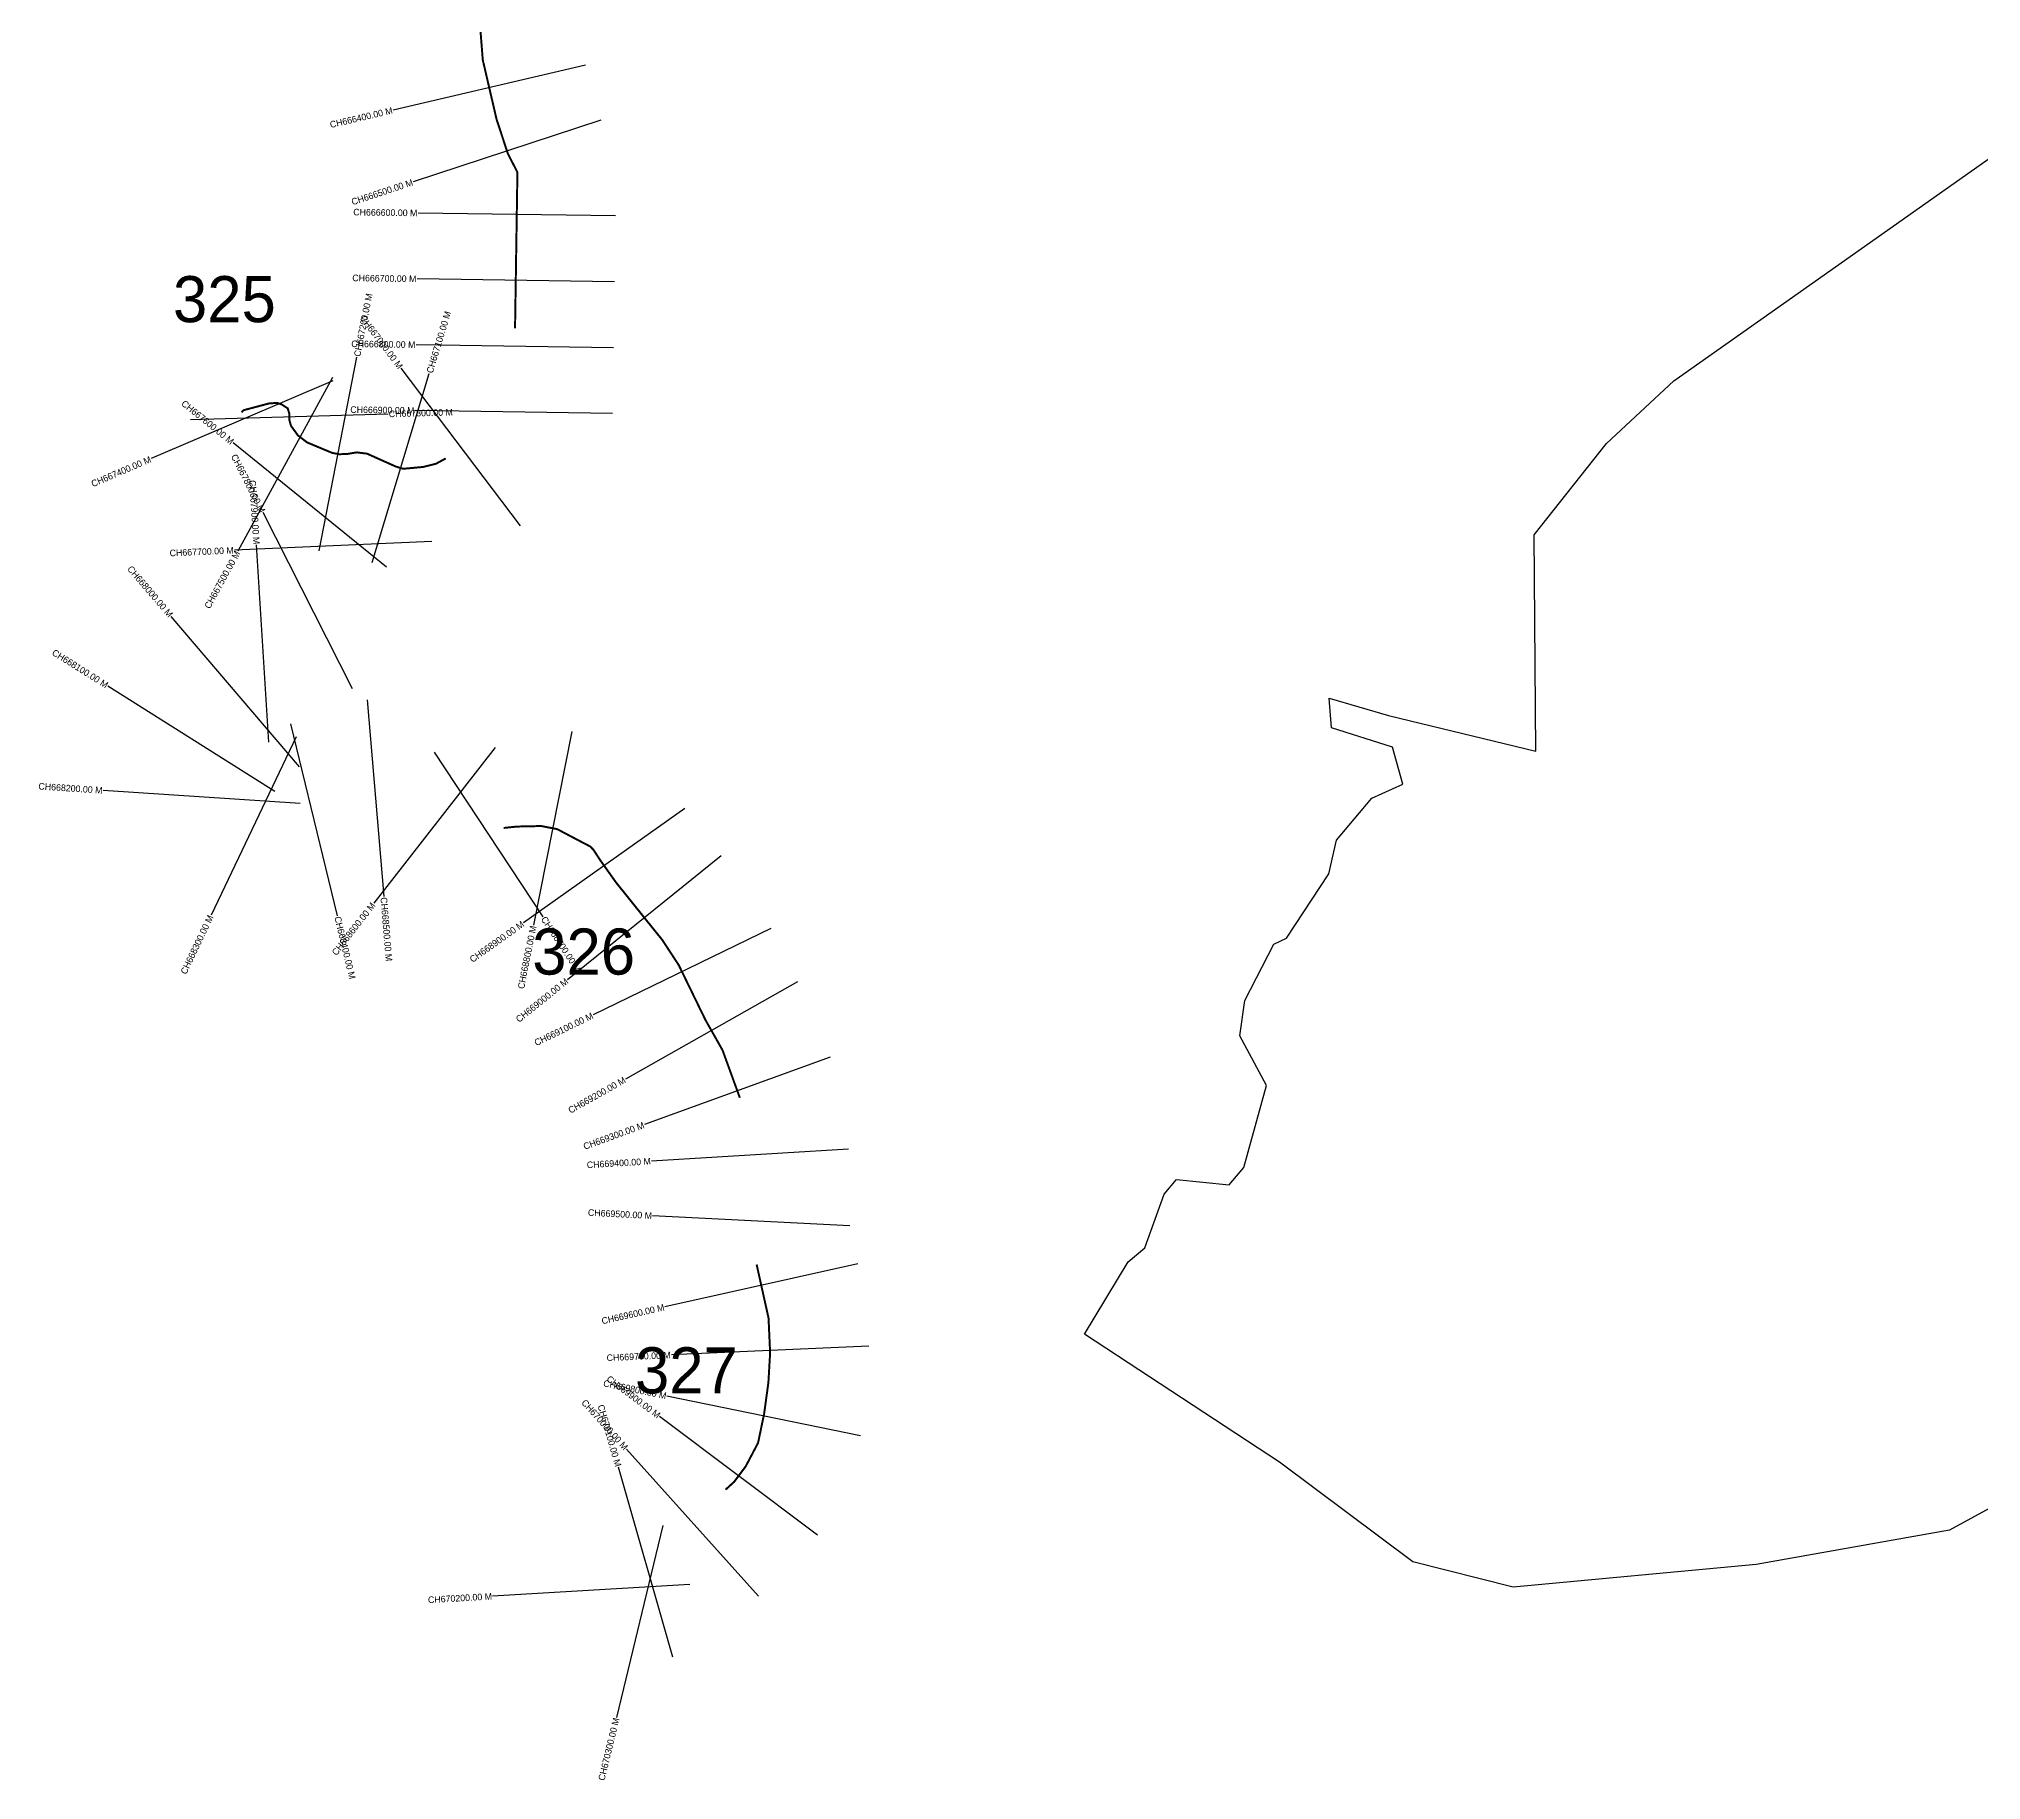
# Model space of a CAD drawing. Header units: metres. Extents: x 334765 to 340664, y 1776995 to 1781254.
# Drawn here: x 334765 to 337715, y 1776995 to 1779639 of the extents above; entities that cross this region are included whole.
import ezdxf
from ezdxf.enums import TextEntityAlignment as Align

# ---------------------------------------------------------------- set-up
doc = ezdxf.new("R2010")
doc.units = ezdxf.units.M
for name, color, linetype in [('CS', 134, 'Continuous'), ('CSMark', 6, 'Continuous'), ('NATURALLY PROTECTED', 3, 'Continuous')]:
    doc.layers.add(name, color=color, linetype=linetype)

msp = doc.modelspace()

# ---------------------------------------------------------------- linework, layer by layer
at = {"color": 6}
msp.add_lwpolyline([(337903.1, 1777503.8), (337666.3, 1777374.9), (337373.1, 1777322.5), (337003.9, 1777288.2), (336851.3, 1777326.8), (336649, 1777478.2), (336352.9, 1777672.7), (336419.3, 1777782.3), (336444.3, 1777803.8), (336474, 1777885.1), (336492.7, 1777907.6), (336572.3, 1777899.4), (336594.7, 1777925.6), (336629, 1778050.1), (336588.6, 1778125.3), (336596.1, 1778179), (336640.1, 1778264.9), (336659.3, 1778273.8), (336724, 1778371.5), (336735.6, 1778422.7), (336789, 1778486.3), (336836, 1778507.5), (336820.3, 1778564), (336727.7, 1778593.2), (336724.3, 1778638.1), (336814.5, 1778611.9), (337038, 1778557.8), (337035.6, 1778886.5), (337145.7, 1779024.9), (337247.8, 1779120.3), (337984.3, 1779639.3)], dxfattribs=at)
at = {"layer": 'CS'}
for p, q in [((335594.8, 1779599.3), (335302.6, 1779531.2)), ((335618.2, 1779515.9), (335333.3, 1779422.2)), ((335640.5, 1779370.5), (335340.6, 1779375)), ((335639, 1779270.5), (335339.1, 1779275)), ((335190.4, 1778861.8), (335247.8, 1779156.3)), ((335637.5, 1779170.5), (335337.6, 1779175)), ((335211.1, 1779120.2), (334935.4, 1779002)), ((335210.9, 1779125), (335067, 1778861.7)), ((335270.8, 1778844.2), (335357.6, 1779131.3)), ((335496, 1778900.1), (335314.9, 1779139.3)), ((334995.2, 1779061.5), (335295.1, 1779069.9)), ((335636, 1779070.5), (335336.1, 1779075)), ((335292.8, 1778837.1), (335059.7, 1779025.9)), ((335241.1, 1778652.6), (335105.2, 1778920.1)), ((335361.3, 1778876.2), (335061.6, 1778863)), ((335114, 1778571.7), (335095.4, 1778871.1)), ((335160.5, 1778534.2), (334965.8, 1778762.5)), ((335123.2, 1778496.6), (334869.4, 1778656.5)), ((335263.5, 1778636), (335288.5, 1778337)), ((335147.1, 1778599.2), (335217.9, 1778307.7)), ((335155.3, 1778579.8), (335026.3, 1778308.9)), ((335457.9, 1778563.6), (335273.3, 1778327.1)), ((335573.9, 1778587.9), (335515.7, 1778293.6)), ((335364.9, 1778556.5), (335530.3, 1778306.2)), ((335161.6, 1778478.1), (334862.3, 1778498.1)), ((335745.6, 1778470.6), (335500.8, 1778297.2)), ((335801.2, 1778399), (335567.6, 1778210.7)), ((335876.3, 1778288.6), (335606.5, 1778157.4)), ((335916.8, 1778207.3), (335655.5, 1778059.9)), ((335966.4, 1778093.3), (335684.5, 1777990.7)), ((335994.5, 1777953.5), (335695.1, 1777935.4)), ((335996.5, 1777836.9), (335696.9, 1777852.3)), ((336008.3, 1777779.1), (335715.5, 1777713.8)), ((336025, 1777654.4), (335725.3, 1777641)), ((336012.4, 1777518.1), (335718.5, 1777578.5)), ((335947.5, 1777367.3), (335707.5, 1777547.4)), ((335857.9, 1777274.8), (335657.3, 1777497.9)), ((335727.5, 1777182.2), (335645.1, 1777470.6)), ((335712.5, 1777382.2), (335642, 1777090.6)), ((335753.4, 1777292.3), (335453.9, 1777274.7))]:
    msp.add_line(p, q, dxfattribs=at)
at = {"layer": 'NATURALLY PROTECTED', "const_width": 3, "flags": 128}
for points in [[(335061.1, 1781253), (335064.1, 1781199.7), (335092.2, 1781056.5), (335125.5, 1780959.7), (335232.9, 1780695.8), (335304.8, 1780530.8), (335322.4, 1780479.8), (335358.2, 1780393.2), (335377.5, 1780328.7), (335387, 1780238), (335406.2, 1780054.3), (335415, 1779911.4), (335438.9, 1779607.5), (335459.9, 1779517.1), (335477.1, 1779464.9), (335491.5, 1779436.9), (335487.9, 1779199.7)], [(335382.6, 1779002.3), (335367.7, 1778994.2), (335348.5, 1778989.4), (335318, 1778986.6), (335307.3, 1778989.8), (335280.9, 1779001.6), (335263.1, 1779009.6), (335247.6, 1779011.5), (335233, 1779009.1), (335220.9, 1779008.7), (335210.1, 1779010.8), (335197, 1779016.2), (335172.2, 1779026.6), (335158.3, 1779037.1), (335147.6, 1779051.9), (335145.3, 1779060.1), (335145.1, 1779070.2), (335142.7, 1779078.3), (335133.4, 1779084.4), (335126.5, 1779086.6), (335121.5, 1779086.3), (335114.5, 1779085.9), (335101.3, 1779082.4), (335088.6, 1779079), (335075.7, 1779075.6), (335072.3, 1779072.3)], [(335470.7, 1778441.2), (335490.7, 1778443.3), (335527.8, 1778444.1), (335551.9, 1778439.4), (335576.2, 1778426.6), (335591.6, 1778418.5), (335602.2, 1778413), (335607.1, 1778407.9), (335616.9, 1778392.8), (335641, 1778358.8), (335678.2, 1778312.5), (335711.7, 1778270.9), (335736.6, 1778232.8), (335777.1, 1778149.6), (335803, 1778103.8), (335829.3, 1778031.5)], [(335854.8, 1777778.3), (335870.6, 1777707.3), (335872.9, 1777696.9), (335875.3, 1777644.1), (335872.7, 1777599.2), (335866.2, 1777551.6), (335857, 1777507.4), (335838.1, 1777471.5), (335820.5, 1777448.1), (335807.5, 1777436.3)]]:
    msp.add_lwpolyline(points, dxfattribs=at)

# ---------------------------------------------------------------- texts
at = {"char_height": 70, "attachment_point": 1}
for s, insert in [('325', (334968.4, 1779279.2)), ('326', (335514, 1778288.5)), ('327', (335670.1, 1777652.6))]:
    msp.add_mtext_dynamic_manual_height_columns(s, width=95.172, gutter_width=1, heights=[0], dxfattribs=dict(at, insert=insert))
at = {"layer": 'CSMark'}
for s, rotation, p in [('CH666400.00 M', 13.1104, (335301.7, 1779531)), ('CH666500.00 M', 18.2142, (335332.3, 1779421.9)), ('CH666600.00 M', 359.14, (335339.6, 1779375)), ('CH666700.00 M', 359.14, (335338.1, 1779275)), ('CH667000.00 M', 307.1271, (335314.3, 1779140.1)), ('CH666800.00 M', 359.14, (335336.6, 1779175)), ('CH667600.00 M', 321.011, (335058.9, 1779026.5)), ('CH666900.00 M', 359.14, (335335.1, 1779075.1)), ('CH667400.00 M', 23.2112, (334934.4, 1779001.6)), ('CH667800.00 M', 296.9499, (335104.7, 1778921)), ('CH667900.00 M', 273.5687, (335095.3, 1778872.1)), ('CH667700.00 M', 2.538, (335060.6, 1778862.9)), ('CH667500.00 M', 61.3502, (335066.6, 1778860.9)), ('CH668000.00 M', 310.446, (334965.2, 1778763.2)), ('CH668100.00 M', 327.7847, (334868.6, 1778657.1)), ('CH668200.00 M', 356.1725, (334861.3, 1778498.2)), ('CH668600.00 M', 52.0162, (335272.7, 1778326.3)), ('CH668300.00 M', 64.523, (335025.8, 1778308)), ('CH668900.00 M', 35.3254, (335500, 1778296.6)), ('CH668800.00 M', 78.8253, (335515.6, 1778292.6)), ('CH669000.00 M', 38.8643, (335566.8, 1778210.1)), ('CH669100.00 M', 25.9475, (335605.6, 1778156.9)), ('CH669200.00 M', 29.4259, (335654.6, 1778059.4)), ('CH669300.00 M', 20.0052, (335683.6, 1777990.3)), ('CH669400.00 M', 3.4624, (335694.1, 1777935.3)), ('CH669500.00 M', 357.0511, (335695.9, 1777852.3)), ('CH669600.00 M', 12.5793, (335714.5, 1777713.5)), ('CH669700.00 M', 2.5653, (335724.3, 1777640.9)), ('CH669800.00 M', 348.3747, (335717.6, 1777578.7)), ('CH669900.00 M', 323.118, (335706.7, 1777548)), ('CH670000.00 M', 311.9441, (335656.7, 1777498.7)), ('CH670100.00 M', 285.9584, (335644.8, 1777471.6)), ('CH670200.00 M', 3.3683, (335452.9, 1777274.6)), ('CH670300.00 M', 76.4035, (335641.8, 1777089.6))]:
    msp.add_text(s, height=10, rotation=rotation, dxfattribs=at).set_placement(p, align=Align.MIDDLE_RIGHT)
for s, rotation, p in [('CH667200.00 M', 78.9826, (335247.9, 1779157.2)), ('CH667100.00 M', 73.1734, (335357.9, 1779132.3)), ('CH667300.00 M', 1.5927, (335296.1, 1779069.9)), ('CH668500.00 M', 274.762, (335288.5, 1778336)), ('CH668400.00 M', 283.6509, (335218.2, 1778306.7)), ('CH668700.00 M', 303.462, (335530.9, 1778305.4))]:
    msp.add_text(s, height=10, rotation=rotation, dxfattribs=at).set_placement(p, align=Align.MIDDLE_LEFT)

doc.saveas('drawing.dxf')
